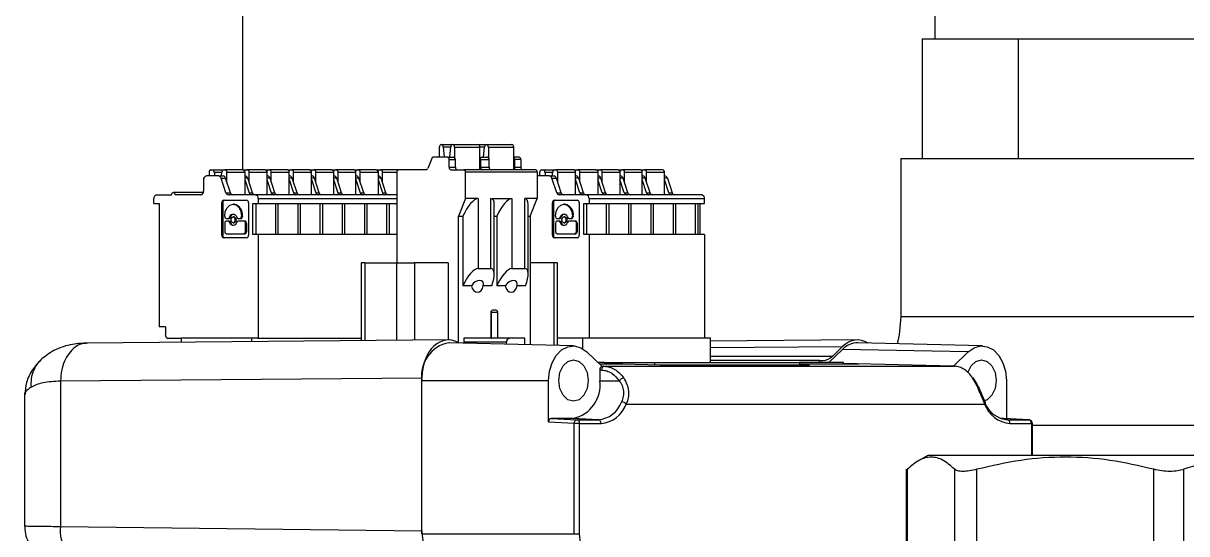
# Model space of a CAD drawing. Header units: millimetres. Extents: x 15 to 1184, y 5 to 836.
# Drawn here: x 201.58 to 220.09, y 719.74 to 727.85 of the extents above; entities that cross this region are included whole.
import ezdxf

# ---------------------------------------------------------------- set-up
doc = ezdxf.new("R2010")
doc.units = ezdxf.units.MM

msp = doc.modelspace()

# ---------------------------------------------------------------- linework, layer by layer
at = {"color": 7, "linetype": 'Continuous', "lineweight": 25}
for p, q in [((205.073, 725.525), (205.073, 774.565)), ((216.079, 728.102), (216.079, 727.602)), ((215.877, 727.602), (215.877, 725.702)), ((215.877, 727.602), (216.107, 727.602)), ((216.107, 727.602), (217.177, 727.602)), ((217.177, 727.602), (217.407, 727.602)), ((217.407, 727.602), (217.407, 725.702)), ((217.407, 727.602), (217.866, 727.602)), ((217.866, 727.602), (220.007, 727.602)), ((220.007, 727.602), (220.467, 727.602)), ((208.198, 725.725), (208.198, 725.885)), ((208.226, 725.925), (208.23, 725.925)), ((208.23, 725.925), (208.407, 725.925)), ((208.258, 725.89), (208.273, 725.725)), ((208.363, 725.725), (208.379, 725.89)), ((208.407, 725.925), (208.41, 725.925)), ((208.41, 725.925), (208.813, 725.925)), ((208.439, 725.885), (208.439, 725.719)), ((208.439, 725.885), (208.842, 725.885)), ((208.813, 725.925), (208.946, 725.925)), ((208.842, 725.719), (208.842, 725.885)), ((208.902, 725.725), (208.918, 725.89)), ((208.946, 725.925), (208.949, 725.925)), ((208.949, 725.925), (209.352, 725.925)), ((208.977, 725.885), (209.38, 725.885)), ((208.977, 725.885), (208.977, 725.719)), ((209.38, 725.719), (209.38, 725.885)), ((208.077, 725.705), (208.012, 725.545)), ((208.325, 725.725), (208.101, 725.725)), ((208.325, 725.725), (208.424, 725.725)), ((208.354, 725.565), (208.354, 725.685)), ((208.354, 725.685), (208.453, 725.685)), ((208.453, 725.565), (208.453, 725.685)), ((208.842, 725.725), (208.963, 725.725)), ((208.842, 725.525), (208.842, 725.719)), ((208.856, 725.565), (208.856, 725.685)), ((208.856, 725.685), (208.992, 725.685)), ((208.992, 725.565), (208.992, 725.685)), ((209.465, 725.725), (209.38, 725.725)), ((209.38, 725.525), (209.38, 725.719)), ((209.395, 725.685), (209.395, 725.565)), ((209.494, 725.685), (209.395, 725.685)), ((209.494, 725.685), (209.494, 725.565)), ((215.537, 725.702), (215.537, 723.194)), ((215.537, 725.702), (218.937, 725.702)), ((218.937, 725.702), (222.337, 725.702)), ((204.564, 725.525), (204.58, 725.525)), ((204.58, 725.525), (204.774, 725.525)), ((204.774, 725.525), (204.79, 725.525)), ((205.073, 725.525), (204.79, 725.525)), ((205.073, 725.525), (205.127, 725.525)), ((205.127, 725.525), (205.143, 725.525)), ((205.426, 725.525), (205.143, 725.525)), ((205.426, 725.525), (205.481, 725.525)), ((205.481, 725.525), (205.497, 725.525)), ((205.78, 725.525), (205.497, 725.525)), ((205.78, 725.525), (205.834, 725.525)), ((205.834, 725.525), (205.851, 725.525)), ((206.133, 725.525), (205.851, 725.525)), ((206.133, 725.525), (206.188, 725.525)), ((206.188, 725.525), (206.204, 725.525)), ((206.487, 725.525), (206.204, 725.525)), ((206.487, 725.525), (206.541, 725.525)), ((206.541, 725.525), (206.558, 725.525)), ((206.841, 725.525), (206.558, 725.525)), ((206.841, 725.525), (206.895, 725.525)), ((206.895, 725.525), (206.911, 725.525)), ((207.194, 725.525), (206.911, 725.525)), ((207.194, 725.525), (207.249, 725.525)), ((207.249, 725.525), (207.265, 725.525)), ((207.548, 725.525), (207.265, 725.525)), ((207.987, 725.525), (207.548, 725.525)), ((208.354, 725.565), (208.453, 725.565)), ((208.382, 725.525), (208.587, 725.525)), ((209.727, 725.525), (208.587, 725.525)), ((208.856, 725.565), (208.992, 725.565)), ((209.395, 725.565), (209.494, 725.565)), ((209.826, 725.525), (209.842, 725.525)), ((209.842, 725.525), (210.036, 725.525)), ((210.036, 725.525), (210.052, 725.525)), ((210.335, 725.525), (210.052, 725.525)), ((210.335, 725.525), (210.39, 725.525)), ((210.39, 725.525), (210.406, 725.525)), ((210.689, 725.525), (210.406, 725.525)), ((210.689, 725.525), (210.743, 725.525)), ((210.743, 725.525), (210.759, 725.525)), ((211.042, 725.525), (210.759, 725.525)), ((211.042, 725.525), (211.097, 725.525)), ((211.097, 725.525), (211.113, 725.525)), ((211.396, 725.525), (211.113, 725.525)), ((211.396, 725.525), (211.45, 725.525)), ((211.45, 725.525), (211.466, 725.525)), ((211.749, 725.525), (211.466, 725.525)), ((204.447, 725.365), (204.447, 725.185)), ((204.689, 725.425), (204.489, 725.425)), ((204.535, 725.485), (204.535, 725.425)), ((204.614, 725.485), (204.624, 725.425)), ((204.689, 725.425), (204.759, 725.425)), ((204.803, 725.159), (204.727, 725.39)), ((204.727, 725.39), (204.798, 725.39)), ((204.73, 725.425), (204.739, 725.485)), ((204.874, 725.159), (204.798, 725.39)), ((204.818, 725.328), (204.818, 725.485)), ((204.818, 725.485), (205.101, 725.485)), ((205.101, 725.485), (205.101, 725.125)), ((205.113, 725.425), (205.101, 725.425)), ((205.101, 725.371), (205.171, 725.159)), ((205.228, 725.159), (205.151, 725.39)), ((205.172, 725.328), (205.172, 725.485)), ((205.172, 725.485), (205.455, 725.485)), ((205.455, 725.485), (205.455, 725.125)), ((205.467, 725.425), (205.455, 725.425)), ((205.455, 725.371), (205.525, 725.159)), ((205.581, 725.159), (205.505, 725.39)), ((205.525, 725.328), (205.525, 725.485)), ((205.525, 725.485), (205.808, 725.485)), ((205.808, 725.125), (205.808, 725.485)), ((205.82, 725.425), (205.808, 725.425)), ((205.808, 725.371), (205.878, 725.159)), ((205.935, 725.159), (205.859, 725.39)), ((205.879, 725.485), (206.162, 725.485)), ((205.879, 725.328), (205.879, 725.485)), ((206.162, 725.125), (206.162, 725.485)), ((206.174, 725.425), (206.162, 725.425)), ((206.162, 725.371), (206.232, 725.159)), ((206.288, 725.159), (206.212, 725.39)), ((206.232, 725.328), (206.232, 725.485)), ((206.232, 725.485), (206.515, 725.485)), ((206.515, 725.485), (206.515, 725.125)), ((206.527, 725.425), (206.515, 725.425)), ((206.515, 725.371), (206.585, 725.159)), ((206.642, 725.159), (206.566, 725.39)), ((206.586, 725.328), (206.586, 725.485)), ((206.586, 725.485), (206.869, 725.485)), ((206.869, 725.125), (206.869, 725.485)), ((206.881, 725.425), (206.869, 725.425)), ((206.869, 725.371), (206.939, 725.159)), ((206.995, 725.159), (206.919, 725.39)), ((206.94, 725.328), (206.94, 725.485)), ((206.94, 725.485), (207.222, 725.485)), ((207.222, 725.485), (207.222, 725.125)), ((207.234, 725.425), (207.222, 725.425)), ((207.222, 725.371), (207.292, 725.159)), ((207.349, 725.159), (207.273, 725.39)), ((207.293, 725.328), (207.293, 725.485)), ((207.519, 725.485), (207.519, 724.045)), ((208.615, 725.065), (208.615, 725.485)), ((209.755, 725.485), (208.615, 725.485)), ((209.755, 725.485), (209.755, 725.065)), ((209.951, 725.425), (209.755, 725.425)), ((209.798, 725.425), (209.798, 725.485)), ((209.877, 725.485), (209.886, 725.425)), ((209.951, 725.425), (210.022, 725.425)), ((210.066, 725.159), (209.989, 725.39)), ((209.989, 725.39), (210.06, 725.39)), ((209.992, 725.425), (210.001, 725.485)), ((210.136, 725.159), (210.06, 725.39)), ((210.081, 725.485), (210.363, 725.485)), ((210.081, 725.328), (210.081, 725.485)), ((210.363, 725.125), (210.363, 725.485)), ((210.363, 725.425), (210.375, 725.425)), ((210.433, 725.159), (210.363, 725.371)), ((210.49, 725.159), (210.414, 725.39)), ((210.434, 725.328), (210.434, 725.485)), ((210.434, 725.485), (210.717, 725.485)), ((210.717, 725.485), (210.717, 725.125)), ((210.717, 725.425), (210.729, 725.425)), ((210.787, 725.159), (210.717, 725.371)), ((210.843, 725.159), (210.767, 725.39)), ((210.788, 725.485), (211.07, 725.485)), ((210.788, 725.328), (210.788, 725.485)), ((211.07, 725.485), (211.07, 725.125)), ((211.07, 725.425), (211.082, 725.425)), ((211.14, 725.159), (211.07, 725.371)), ((211.197, 725.159), (211.121, 725.39)), ((211.141, 725.485), (211.424, 725.485)), ((211.141, 725.328), (211.141, 725.485)), ((211.424, 725.125), (211.424, 725.485)), ((211.424, 725.425), (211.436, 725.425)), ((211.494, 725.159), (211.424, 725.371)), ((211.55, 725.159), (211.474, 725.39)), ((211.495, 725.328), (211.495, 725.485)), ((211.495, 725.485), (211.778, 725.485)), ((211.778, 725.125), (211.778, 725.485)), ((211.787, 725.425), (211.778, 725.425)), ((211.847, 725.159), (211.778, 725.371)), ((211.825, 725.39), (211.902, 725.159)), ((203.697, 725.125), (203.938, 725.125)), ((204.445, 725.165), (203.966, 725.165)), ((204.405, 725.125), (203.994, 725.125)), ((204.803, 725.159), (204.874, 725.159)), ((205.274, 725.125), (204.842, 725.125)), ((205.171, 725.159), (205.228, 725.159)), ((207.519, 725.125), (205.274, 725.125)), ((205.525, 725.159), (205.581, 725.159)), ((205.878, 725.159), (205.935, 725.159)), ((206.232, 725.159), (206.288, 725.159)), ((206.585, 725.159), (206.642, 725.159)), ((206.939, 725.159), (206.995, 725.159)), ((207.292, 725.159), (207.349, 725.159)), ((210.066, 725.159), (210.136, 725.159)), ((210.537, 725.125), (210.104, 725.125)), ((210.433, 725.159), (210.49, 725.159)), ((212.373, 725.125), (210.537, 725.125)), ((210.787, 725.159), (210.843, 725.159)), ((211.14, 725.159), (211.197, 725.159)), ((211.494, 725.159), (211.55, 725.159)), ((211.847, 725.159), (211.902, 725.159)), ((203.655, 724.985), (203.655, 725.065)), ((203.655, 724.985), (203.74, 724.985)), ((203.74, 724.985), (203.74, 723.025)), ((204.737, 724.482), (204.737, 724.998)), ((204.751, 724.998), (204.737, 724.998)), ((204.751, 724.998), (204.751, 724.482)), ((204.767, 725.04), (205.131, 725.04)), ((204.932, 724.975), (204.917, 724.975)), ((205.161, 724.998), (205.161, 724.482)), ((205.232, 724.985), (205.317, 724.985)), ((205.232, 724.495), (205.232, 724.985)), ((205.277, 724.985), (205.277, 724.495)), ((205.317, 725.065), (205.317, 724.985)), ((205.317, 724.985), (207.519, 724.985)), ((205.597, 724.495), (205.597, 724.985)), ((205.631, 724.985), (205.631, 724.495)), ((205.95, 724.495), (205.95, 724.985)), ((205.984, 724.985), (205.984, 724.495)), ((206.304, 724.495), (206.304, 724.985)), ((206.338, 724.985), (206.338, 724.495)), ((206.657, 724.495), (206.657, 724.985)), ((206.691, 724.985), (206.691, 724.495)), ((207.011, 724.495), (207.011, 724.985)), ((207.045, 724.985), (207.045, 724.495)), ((207.365, 724.495), (207.365, 724.985)), ((207.398, 724.985), (207.398, 724.495)), ((208.615, 725.065), (208.502, 724.788)), ((208.813, 725.065), (208.615, 725.065)), ((208.813, 725.065), (208.813, 723.956)), ((209.018, 725.065), (209.352, 725.065)), ((209.018, 723.956), (209.018, 725.065)), ((209.071, 723.865), (209.071, 724.973)), ((209.352, 725.065), (209.352, 723.956)), ((209.755, 725.065), (209.557, 725.065)), ((209.557, 723.956), (209.557, 725.065)), ((209.61, 723.865), (209.61, 724.973)), ((209.642, 724.788), (209.755, 725.065)), ((209.999, 724.482), (209.999, 724.998)), ((210.013, 724.998), (209.999, 724.998)), ((210.013, 724.998), (210.013, 724.482)), ((210.029, 725.04), (210.394, 725.04)), ((210.194, 724.975), (210.18, 724.975)), ((210.423, 724.998), (210.423, 724.482)), ((210.494, 724.985), (210.579, 724.985)), ((210.494, 724.495), (210.494, 724.985)), ((210.539, 724.985), (210.539, 724.495)), ((210.579, 725.065), (210.579, 724.985)), ((210.579, 725.065), (212.415, 725.065)), ((210.579, 724.985), (212.415, 724.985)), ((210.859, 724.495), (210.859, 724.985)), ((210.893, 724.985), (210.893, 724.495)), ((211.213, 724.495), (211.213, 724.985)), ((211.246, 724.985), (211.246, 724.495)), ((211.566, 724.495), (211.566, 724.985)), ((211.6, 724.985), (211.6, 724.495)), ((211.92, 724.495), (211.92, 724.985)), ((211.954, 724.985), (211.954, 724.495)), ((212.273, 724.495), (212.273, 724.985)), ((212.307, 724.985), (212.307, 724.495)), ((212.344, 724.985), (212.344, 724.495)), ((212.415, 724.985), (212.415, 725.065)), ((204.783, 724.785), (204.783, 724.782)), ((204.805, 724.751), (204.839, 724.751)), ((204.839, 724.751), (204.853, 724.751)), ((204.873, 724.769), (204.859, 724.769)), ((204.932, 724.774), (204.917, 724.774)), ((204.996, 724.751), (205.03, 724.751)), ((205.03, 724.751), (205.044, 724.751)), ((205.052, 724.782), (205.052, 724.785)), ((205.052, 724.785), (205.066, 724.785)), ((205.066, 724.782), (205.052, 724.782)), ((205.066, 724.785), (205.066, 724.782)), ((208.502, 722.776), (208.502, 724.788)), ((208.502, 724.788), (208.574, 724.788)), ((208.574, 724.788), (208.574, 723.679)), ((209.071, 724.788), (209.113, 724.788)), ((209.113, 724.788), (209.113, 723.679)), ((209.61, 724.788), (209.642, 724.788)), ((209.642, 724.788), (209.642, 722.741)), ((210.045, 724.785), (210.045, 724.782)), ((210.068, 724.751), (210.101, 724.751)), ((210.101, 724.751), (210.116, 724.751)), ((210.136, 724.769), (210.122, 724.769)), ((210.194, 724.774), (210.18, 724.774)), ((210.258, 724.751), (210.292, 724.751)), ((210.292, 724.751), (210.306, 724.751)), ((210.314, 724.782), (210.314, 724.785)), ((210.314, 724.785), (210.328, 724.785)), ((210.328, 724.782), (210.314, 724.782)), ((210.328, 724.785), (210.328, 724.782)), ((204.783, 724.675), (204.783, 724.54)), ((204.839, 724.707), (204.805, 724.707)), ((204.853, 724.707), (204.839, 724.707)), ((204.859, 724.689), (204.873, 724.689)), ((204.917, 724.683), (204.932, 724.683)), ((205.093, 724.707), (204.996, 724.707)), ((205.107, 724.707), (205.093, 724.707)), ((205.115, 724.54), (205.115, 724.675)), ((205.115, 724.675), (205.129, 724.675)), ((205.129, 724.675), (205.129, 724.54)), ((210.045, 724.675), (210.045, 724.54)), ((210.101, 724.707), (210.068, 724.707)), ((210.116, 724.707), (210.101, 724.707)), ((210.122, 724.689), (210.136, 724.689)), ((210.18, 724.683), (210.194, 724.683)), ((210.355, 724.707), (210.258, 724.707)), ((210.369, 724.707), (210.355, 724.707)), ((210.377, 724.675), (210.392, 724.675)), ((210.377, 724.54), (210.377, 724.675)), ((210.392, 724.675), (210.392, 724.54)), ((204.751, 724.482), (204.737, 724.482)), ((205.131, 724.44), (204.767, 724.44)), ((204.805, 724.508), (205.093, 724.508)), ((205.093, 724.508), (205.107, 724.508)), ((205.129, 724.54), (205.115, 724.54)), ((205.317, 724.495), (205.232, 724.495)), ((205.317, 724.495), (205.317, 722.845)), ((207.519, 724.495), (205.317, 724.495)), ((210.013, 724.482), (209.999, 724.482)), ((210.394, 724.44), (210.029, 724.44)), ((210.068, 724.508), (210.355, 724.508)), ((210.355, 724.508), (210.369, 724.508)), ((210.392, 724.54), (210.377, 724.54)), ((210.579, 724.495), (210.494, 724.495)), ((210.579, 724.495), (210.579, 722.845)), ((212.415, 724.495), (210.579, 724.495)), ((212.415, 724.495), (212.415, 722.845)), ((206.952, 724.045), (206.952, 722.807)), ((207.01, 724.045), (206.952, 724.045)), ((207.01, 724.045), (207.519, 724.045)), ((207.519, 724.045), (207.802, 724.045)), ((208.34, 724.045), (207.802, 724.045)), ((208.34, 724.045), (208.34, 722.819)), ((210.017, 724.045), (209.642, 724.045)), ((210.075, 724.045), (210.017, 724.045)), ((210.075, 722.731), (210.075, 724.045)), ((208.813, 723.956), (209.018, 723.956)), ((209.352, 723.956), (209.557, 723.956)), ((208.709, 723.679), (208.574, 723.679)), ((209.032, 723.679), (208.897, 723.679)), ((209.247, 723.679), (209.113, 723.679)), ((209.571, 723.679), (209.436, 723.679)), ((209.098, 723.295), (209.047, 723.295)), ((209.018, 723.255), (209.018, 722.845)), ((209.126, 723.255), (209.027, 723.255)), ((209.027, 722.845), (209.027, 723.255)), ((209.126, 722.845), (209.126, 723.255)), ((203.839, 723.025), (203.74, 723.025)), ((203.839, 723.025), (203.839, 722.905)), ((208.342, 722.819), (202.597, 722.77)), ((203.881, 722.845), (204.093, 722.845)), ((204.093, 722.845), (204.093, 722.783)), ((205.211, 722.845), (204.093, 722.845)), ((205.211, 722.845), (205.211, 722.792)), ((205.303, 722.845), (205.211, 722.845)), ((205.303, 722.845), (205.317, 722.845)), ((205.317, 722.845), (206.952, 722.845)), ((210.331, 722.724), (208.352, 722.773)), ((209.018, 722.845), (208.587, 722.845)), ((208.587, 722.845), (208.587, 722.767)), ((209.018, 722.845), (209.027, 722.845)), ((209.126, 722.845), (209.027, 722.845)), ((209.557, 722.845), (209.126, 722.845)), ((209.267, 722.751), (209.267, 722.785)), ((209.557, 722.744), (209.557, 722.845)), ((210.473, 722.845), (210.075, 722.845)), ((210.473, 722.845), (210.473, 722.683)), ((210.565, 722.845), (210.473, 722.845)), ((210.579, 722.845), (210.565, 722.845)), ((212.415, 722.845), (210.579, 722.845)), ((212.509, 722.845), (212.415, 722.845)), ((212.509, 722.463), (212.509, 722.845)), ((214.847, 722.819), (212.509, 722.799)), ((214.611, 722.714), (214.455, 722.564)), ((216.836, 722.724), (214.857, 722.773)), ((210.544, 722.629), (210.78, 722.401)), ((214.396, 722.463), (214.611, 722.67)), ((216.61, 722.629), (214.611, 722.67)), ((216.374, 722.401), (216.61, 722.629)), ((210.825, 722.463), (210.717, 722.463)), ((211.116, 722.433), (210.748, 722.433)), ((210.78, 722.401), (210.791, 722.401)), ((210.791, 722.401), (210.806, 722.401)), ((210.82, 722.4), (216.391, 722.4)), ((210.825, 722.463), (211.628, 722.463)), ((210.825, 722.433), (210.825, 722.463)), ((211.71, 722.418), (211.116, 722.433)), ((211.628, 722.42), (211.628, 722.463)), ((211.628, 722.463), (213.925, 722.463)), ((214.086, 722.418), (211.71, 722.418)), ((214.245, 722.495), (212.509, 722.495)), ((213.925, 722.463), (213.925, 722.418)), ((214.629, 722.463), (213.925, 722.463)), ((214.868, 722.433), (213.925, 722.433)), ((213.925, 722.422), (214.086, 722.418)), ((214.245, 722.463), (214.245, 722.495)), ((214.245, 722.495), (214.296, 722.495)), ((214.629, 722.433), (214.629, 722.463)), ((216.374, 722.401), (214.629, 722.444)), ((214.629, 722.438), (214.868, 722.433)), ((216.363, 722.401), (216.374, 722.401)), ((216.386, 722.401), (216.364, 722.401)), ((216.391, 722.4), (216.385, 722.401)), ((202.174, 722.17), (207.92, 722.219)), ((202.174, 722.17), (202.174, 719.856)), ((207.92, 719.785), (207.92, 722.219)), ((207.92, 719.74), (207.92, 722.174)), ((207.921, 722.174), (209.935, 722.174)), ((209.935, 721.512), (209.935, 722.174)), ((210.748, 722.341), (210.748, 722.172)), ((210.779, 722.34), (210.748, 722.341)), ((210.748, 722.172), (211.059, 722.172)), ((217.219, 722.174), (217.219, 721.57)), ((201.601, 721.946), (201.601, 719.856)), ((201.602, 721.952), (201.61, 721.946)), ((211.172, 721.8), (216.873, 721.8)), ((210.345, 721.492), (209.935, 721.512)), ((209.977, 721.572), (210.389, 721.552)), ((210.324, 721.572), (209.977, 721.572)), ((210.729, 721.552), (210.324, 721.572)), ((210.345, 719.74), (210.345, 721.492)), ((210.429, 721.492), (210.345, 721.492)), ((210.389, 721.552), (210.729, 721.552)), ((210.429, 719.74), (210.429, 721.492)), ((210.429, 721.492), (210.77, 721.492)), ((217.177, 721.572), (217.124, 721.572)), ((217.574, 721.552), (217.177, 721.572)), ((217.576, 721.552), (217.178, 721.572)), ((217.234, 721.552), (217.574, 721.552)), ((217.275, 721.492), (217.615, 721.492)), ((217.574, 721.552), (217.576, 721.552)), ((217.633, 720.985), (217.633, 721.492)), ((215.967, 720.985), (215.809, 720.893)), ((221.037, 720.985), (215.967, 720.985)), ((215.626, 720.765), (215.626, 716.328)), ((215.643, 720.764), (215.626, 720.739)), ((216.396, 716.967), (216.396, 720.764)), ((216.75, 716.967), (216.75, 720.764)), ((219.561, 715.512), (219.561, 720.764)), ((220.043, 714.82), (220.043, 720.764)), ((202.174, 719.856), (207.92, 719.785)), ((207.92, 719.74), (210.345, 719.74))]:
    msp.add_line(p, q, dxfattribs=at)
at = {"color": 8, "linetype": 'Continuous', "lineweight": 25}
for p, q in [((208.258, 725.89), (208.379, 725.89)), ((208.841, 725.89), (208.918, 725.89)), ((204.614, 725.485), (204.739, 725.485)), ((205.151, 725.39), (205.101, 725.39)), ((205.505, 725.39), (205.455, 725.39)), ((205.859, 725.39), (205.808, 725.39)), ((206.212, 725.39), (206.162, 725.39)), ((206.566, 725.39), (206.515, 725.39)), ((206.919, 725.39), (206.869, 725.39)), ((207.273, 725.39), (207.222, 725.39)), ((207.293, 725.485), (207.519, 725.485)), ((209.877, 725.485), (210.001, 725.485)), ((210.414, 725.39), (210.363, 725.39)), ((210.767, 725.39), (210.717, 725.39)), ((211.121, 725.39), (211.07, 725.39)), ((211.474, 725.39), (211.424, 725.39)), ((211.825, 725.39), (211.778, 725.39)), ((205.317, 725.065), (207.519, 725.065)), ((207.01, 724.045), (207.01, 722.807)), ((207.519, 722.812), (207.519, 724.045)), ((207.802, 724.045), (207.802, 722.814)), ((210.017, 724.045), (210.017, 722.732)), ((215.537, 723.194), (222.337, 723.194)), ((209.267, 722.785), (208.587, 722.785)), ((212.509, 722.697), (214.611, 722.714)), ((212.509, 722.564), (214.455, 722.564)), ((210.791, 722.401), (210.791, 722.401)), ((210.806, 722.401), (210.82, 722.4)), ((216.385, 722.401), (216.363, 722.401)), ((217.204, 721.554), (217.234, 721.552)), ((217.615, 721.492), (217.615, 720.985)), ((217.633, 721.492), (217.615, 721.492)), ((223.656, 721.46), (217.633, 721.46)), ((215.643, 716.345), (215.643, 720.764))]:
    msp.add_line(p, q, dxfattribs=at)
at = {"color": 7, "linetype": 'Continuous', "lineweight": 25, "flags": 128}
for points in [[(203.938, 725.125), (203.94, 725.14), (203.946, 725.153), (203.955, 725.162), (203.966, 725.165), (203.977, 725.162), (203.986, 725.153), (203.992, 725.14), (203.994, 725.125)], [(204.783, 724.785), (204.793, 724.858), (204.822, 724.919), (204.866, 724.961), (204.917, 724.975), (204.969, 724.961), (205.013, 724.919), (205.042, 724.858), (205.052, 724.785)], [(210.045, 724.785), (210.055, 724.858), (210.085, 724.919), (210.128, 724.961), (210.18, 724.975), (210.231, 724.961), (210.275, 724.919), (210.304, 724.858), (210.314, 724.785)], [(204.859, 724.769), (204.869, 724.79), (204.883, 724.806), (204.9, 724.816), (204.917, 724.82), (204.935, 724.816), (204.952, 724.806), (204.965, 724.79), (204.975, 724.769)], [(204.917, 724.683), (204.905, 724.686), (204.895, 724.696), (204.888, 724.711), (204.885, 724.729), (204.888, 724.746), (204.895, 724.761), (204.905, 724.771), (204.917, 724.774), (204.93, 724.771), (204.94, 724.761), (204.947, 724.746), (204.95, 724.729), (204.947, 724.711), (204.94, 724.696), (204.93, 724.686), (204.917, 724.683)], [(204.932, 724.774), (204.944, 724.771), (204.954, 724.761), (204.961, 724.746), (204.964, 724.729), (204.961, 724.711), (204.954, 724.696), (204.944, 724.686), (204.932, 724.683)], [(210.122, 724.769), (210.132, 724.79), (210.145, 724.806), (210.162, 724.816), (210.18, 724.82), (210.198, 724.816), (210.214, 724.806), (210.228, 724.79), (210.238, 724.769)], [(210.18, 724.683), (210.167, 724.686), (210.157, 724.696), (210.15, 724.711), (210.147, 724.729), (210.15, 724.746), (210.157, 724.761), (210.167, 724.771), (210.18, 724.774), (210.192, 724.771), (210.203, 724.761), (210.21, 724.746), (210.212, 724.729), (210.21, 724.711), (210.203, 724.696), (210.192, 724.686), (210.18, 724.683)], [(210.194, 724.774), (210.206, 724.771), (210.217, 724.761), (210.224, 724.746), (210.226, 724.729), (210.224, 724.711), (210.217, 724.696), (210.206, 724.686), (210.194, 724.683)], [(204.975, 724.689), (204.965, 724.668), (204.952, 724.651), (204.935, 724.641), (204.917, 724.637), (204.9, 724.641), (204.883, 724.651), (204.869, 724.668), (204.859, 724.689)], [(210.238, 724.689), (210.228, 724.668), (210.214, 724.651), (210.198, 724.641), (210.18, 724.637), (210.162, 724.641), (210.145, 724.651), (210.132, 724.668), (210.122, 724.689)], [(208.897, 723.679), (208.898, 723.714), (208.887, 723.742), (208.867, 723.76), (208.838, 723.766), (208.805, 723.76), (208.769, 723.742), (208.736, 723.714), (208.709, 723.679)], [(208.709, 723.679), (208.722, 723.639), (208.744, 723.607), (208.772, 723.586), (208.803, 723.579), (208.834, 723.586), (208.862, 723.607), (208.883, 723.639), (208.897, 723.679)], [(209.436, 723.679), (209.436, 723.714), (209.426, 723.742), (209.405, 723.76), (209.377, 723.766), (209.343, 723.76), (209.308, 723.742), (209.275, 723.714), (209.247, 723.679)], [(209.247, 723.679), (209.261, 723.639), (209.283, 723.607), (209.311, 723.586), (209.342, 723.579), (209.373, 723.586), (209.4, 723.607), (209.422, 723.639), (209.436, 723.679)], [(215.537, 723.194), (215.513, 722.903), (215.483, 722.758)], [(209.935, 722.174), (209.949, 722.322), (209.991, 722.458), (210.057, 722.574), (210.142, 722.661), (210.241, 722.712), (210.346, 722.724), (210.45, 722.695), (210.544, 722.629)], [(216.61, 722.629), (216.704, 722.695), (216.808, 722.724), (216.913, 722.712), (217.011, 722.661), (217.097, 722.574), (217.163, 722.458), (217.205, 722.322), (217.219, 722.174)], [(210.331, 721.844), (210.242, 721.869), (210.166, 721.941), (210.116, 722.048), (210.098, 722.174), (210.116, 722.3), (210.166, 722.407), (210.242, 722.479), (210.331, 722.504), (210.421, 722.479), (210.496, 722.407), (210.547, 722.3), (210.565, 722.174), (210.547, 722.048), (210.496, 721.941), (210.421, 721.869), (210.331, 721.844)], [(216.607, 722.301), (216.658, 722.407), (216.733, 722.479), (216.823, 722.504), (216.912, 722.479), (216.988, 722.407), (217.038, 722.3), (217.056, 722.174), (217.038, 722.048), (216.988, 721.941), (216.912, 721.869), (216.872, 721.852)]]:
    msp.add_lwpolyline(points, dxfattribs=at)
at = {"color": 8, "linetype": 'Continuous', "lineweight": 25, "flags": 128}
msp.add_lwpolyline([(216.873, 721.8), (216.879, 721.807), (216.883, 721.813), (216.885, 721.818), (216.885, 721.823), (216.885, 721.825)], dxfattribs=at)
at = {"color": 7, "linetype": 'Continuous', "lineweight": 25}
for centre, radius, start, end in [((208.234, 725.89), 0.0357, 101.4218, 188.0495), ((208.224, 725.891), 0.0339, 357.6832, 80.0753), ((208.413, 725.891), 0.0339, 99.9247, 182.3168), ((208.403, 725.89), 0.0357, 351.9505, 78.5782), ((208.806, 725.89), 0.0357, 351.9505, 78.5782), ((208.952, 725.891), 0.0339, 99.9247, 182.3168), ((208.942, 725.89), 0.0357, 351.9505, 78.5782), ((209.345, 725.89), 0.0357, 351.9505, 78.5782), ((208.104, 725.696), 0.0284, 95.3927, 163.0703), ((208.318, 725.69), 0.0357, 351.9505, 78.5782), ((208.424, 725.702), 0.0224, 49.4764, 89.0165), ((208.408, 725.687), 0.0449, 357.5923, 46.8231), ((208.811, 725.687), 0.0449, 357.5923, 46.8231), ((208.963, 725.702), 0.0224, 49.4764, 89.0165), ((208.947, 725.687), 0.0449, 357.5923, 46.8231), ((209.35, 725.687), 0.0449, 357.5923, 46.8231), ((209.458, 725.69), 0.0357, 351.9505, 78.5782), ((204.571, 725.49), 0.0357, 101.4218, 188.0495), ((204.574, 725.484), 0.0409, 1.6674, 81.0951), ((204.78, 725.484), 0.0409, 98.9049, 178.3326), ((204.783, 725.49), 0.0357, 351.9505, 78.5782), ((205.066, 725.49), 0.0357, 351.9505, 78.5782), ((205.13, 725.49), 0.0347, 95.0036, 159.5592), ((205.136, 725.49), 0.0357, 351.9505, 78.5782), ((205.419, 725.49), 0.0357, 351.9505, 78.5782), ((205.484, 725.49), 0.0347, 95.0036, 159.5592), ((205.49, 725.49), 0.0357, 351.9505, 78.5782), ((205.773, 725.49), 0.0357, 351.9505, 78.5782), ((205.837, 725.49), 0.0346, 94.9335, 158.7593), ((205.844, 725.49), 0.0357, 351.9505, 78.5782), ((206.126, 725.49), 0.0357, 351.9505, 78.5782), ((206.191, 725.49), 0.0347, 95.0036, 159.5592), ((206.197, 725.49), 0.0357, 351.9505, 78.5782), ((206.48, 725.49), 0.0357, 351.9505, 78.5782), ((206.545, 725.49), 0.0347, 95.0036, 159.5592), ((206.551, 725.49), 0.0357, 351.9505, 78.5782), ((206.833, 725.49), 0.0357, 351.9505, 78.5782), ((206.898, 725.49), 0.0347, 95.0036, 159.5592), ((206.904, 725.49), 0.0357, 351.9505, 78.5782), ((207.187, 725.49), 0.0357, 351.9505, 78.5782), ((207.252, 725.49), 0.0347, 95.0036, 159.5592), ((207.258, 725.49), 0.0357, 351.9505, 78.5782), ((207.555, 725.49), 0.0357, 101.4218, 188.0495), ((207.984, 725.553), 0.0284, 275.3927, 343.0703), ((208.389, 725.56), 0.0357, 171.9505, 258.5782), ((208.488, 725.56), 0.0357, 171.9505, 258.5782), ((208.58, 725.49), 0.0357, 351.9505, 78.5782), ((208.891, 725.56), 0.0357, 171.9505, 258.5782), ((209.027, 725.56), 0.0357, 171.9505, 258.5782), ((209.43, 725.56), 0.0357, 171.9505, 258.5782), ((209.529, 725.56), 0.0357, 171.9505, 258.5782), ((209.72, 725.49), 0.0357, 351.9505, 78.5782), ((209.833, 725.49), 0.0357, 101.4218, 188.0495), ((209.836, 725.484), 0.0409, 1.6674, 81.0951), ((210.042, 725.484), 0.0409, 98.9049, 178.3326), ((210.045, 725.49), 0.0357, 351.9505, 78.5782), ((210.328, 725.49), 0.0357, 351.9505, 78.5782), ((210.393, 725.49), 0.0347, 95.0036, 159.5592), ((210.399, 725.49), 0.0357, 351.9505, 78.5782), ((210.682, 725.49), 0.0357, 351.9505, 78.5782), ((210.746, 725.49), 0.0347, 95.0036, 159.5592), ((210.752, 725.49), 0.0357, 351.9505, 78.5782), ((211.035, 725.49), 0.0357, 351.9505, 78.5782), ((211.1, 725.49), 0.0347, 95.0036, 159.5592), ((211.106, 725.49), 0.0357, 351.9505, 78.5782), ((211.389, 725.49), 0.0357, 351.9505, 78.5782), ((211.453, 725.49), 0.0347, 95.0036, 159.5592), ((211.459, 725.49), 0.0357, 351.9505, 78.5782), ((211.742, 725.49), 0.0357, 351.9505, 78.5782), ((204.5, 725.372), 0.0536, 101.4218, 188.0495), ((204.684, 725.381), 0.0444, 12.3327, 83.6325), ((204.755, 725.381), 0.0444, 12.3327, 83.6325), ((205.108, 725.381), 0.0444, 12.3327, 83.6325), ((205.462, 725.381), 0.0444, 12.3327, 83.6325), ((205.815, 725.381), 0.0444, 12.3327, 83.6325), ((206.169, 725.381), 0.0444, 12.3327, 83.6325), ((206.522, 725.381), 0.0444, 12.3327, 83.6325), ((206.876, 725.381), 0.0444, 12.3327, 83.6325), ((207.229, 725.381), 0.0444, 12.3327, 83.6325), ((209.946, 725.381), 0.0444, 12.3327, 83.6325), ((210.017, 725.381), 0.0444, 12.3327, 83.6325), ((210.37, 725.381), 0.0444, 12.3327, 83.6325), ((210.724, 725.381), 0.0444, 12.3327, 83.6325), ((211.077, 725.381), 0.0444, 12.3327, 83.6325), ((211.431, 725.381), 0.0444, 12.3327, 83.6325), ((211.782, 725.381), 0.0444, 12.3327, 83.6325), ((203.708, 725.072), 0.0536, 101.4218, 188.0495), ((204.394, 725.177), 0.0536, 281.4218, 8.0495), ((204.847, 725.169), 0.0444, 192.3327, 263.6325), ((204.917, 725.169), 0.0444, 192.3327, 263.6325), ((205.214, 725.169), 0.0444, 192.3327, 263.6325), ((205.271, 725.169), 0.0444, 192.3327, 263.6325), ((205.264, 725.072), 0.0536, 351.9505, 78.5782), ((205.568, 725.169), 0.0444, 192.3327, 263.6325), ((205.624, 725.169), 0.0444, 192.3327, 263.6325), ((205.921, 725.169), 0.0444, 192.3327, 263.6325), ((205.978, 725.169), 0.0444, 192.3327, 263.6325), ((206.275, 725.169), 0.0444, 192.3327, 263.6325), ((206.332, 725.169), 0.0444, 192.3327, 263.6325), ((206.629, 725.169), 0.0444, 192.3327, 263.6325), ((206.685, 725.169), 0.0444, 192.3327, 263.6325), ((206.982, 725.169), 0.0444, 192.3327, 263.6325), ((207.039, 725.169), 0.0444, 192.3327, 263.6325), ((207.336, 725.169), 0.0444, 192.3327, 263.6325), ((207.392, 725.169), 0.0444, 192.3327, 263.6325), ((210.109, 725.169), 0.0444, 192.3327, 263.6325), ((210.18, 725.169), 0.0444, 192.3327, 263.6325), ((210.477, 725.169), 0.0444, 192.3327, 263.6325), ((210.533, 725.169), 0.0444, 192.3327, 263.6325), ((210.526, 725.072), 0.0536, 351.9505, 78.5782), ((210.83, 725.169), 0.0444, 192.3327, 263.6325), ((210.887, 725.169), 0.0444, 192.3327, 263.6325), ((211.184, 725.169), 0.0444, 192.3327, 263.6325), ((211.24, 725.169), 0.0444, 192.3327, 263.6325), ((211.537, 725.169), 0.0444, 192.3327, 263.6325), ((211.594, 725.169), 0.0444, 192.3327, 263.6325), ((211.891, 725.169), 0.0444, 192.3327, 263.6325), ((211.945, 725.169), 0.0444, 192.3327, 263.6325), ((212.362, 725.072), 0.0536, 351.9505, 78.5782), ((204.774, 725.003), 0.0376, 101.4218, 188.0495), ((204.788, 725.003), 0.0376, 101.4218, 188.0495), ((204.898, 724.809), 0.17, 351.9505, 78.5782), ((205.124, 725.003), 0.0376, 351.9505, 78.5782), ((210.036, 725.003), 0.0376, 101.4218, 188.0495), ((210.051, 725.003), 0.0376, 101.4218, 188.0495), ((210.16, 724.809), 0.17, 351.9505, 78.5782), ((210.386, 725.003), 0.0376, 351.9505, 78.5782), ((204.811, 724.778), 0.0282, 171.9505, 258.5782), ((204.837, 724.774), 0.0232, 276.1924, 346.8686), ((204.851, 724.774), 0.0232, 276.1924, 346.8686), ((204.941, 724.752), 0.0694, 103.6337, 166.2298), ((204.998, 724.774), 0.0232, 193.1314, 263.8076), ((205.024, 724.778), 0.0282, 281.4218, 8.0495), ((205.038, 724.778), 0.0282, 281.4218, 8.0495), ((210.073, 724.778), 0.0282, 171.9505, 258.5782), ((210.099, 724.774), 0.0232, 276.1924, 346.8686), ((210.113, 724.774), 0.0232, 276.1924, 346.8686), ((210.203, 724.752), 0.0694, 103.6337, 166.2298), ((210.26, 724.774), 0.0232, 193.1314, 263.8076), ((210.286, 724.778), 0.0282, 281.4218, 8.0495), ((210.3, 724.778), 0.0282, 281.4218, 8.0495), ((204.811, 724.679), 0.0282, 101.4218, 188.0495), ((204.837, 724.683), 0.0232, 13.1314, 83.8076), ((204.851, 724.683), 0.0232, 13.1314, 83.8076), ((204.941, 724.705), 0.0694, 193.7702, 256.3663), ((204.998, 724.683), 0.0232, 96.1924, 166.8686), ((205.087, 724.679), 0.0282, 351.9505, 78.5782), ((205.101, 724.679), 0.0282, 351.9505, 78.5782), ((210.073, 724.679), 0.0282, 101.4218, 188.0495), ((210.099, 724.683), 0.0232, 13.1314, 83.8076), ((210.113, 724.683), 0.0232, 13.1314, 83.8076), ((210.203, 724.705), 0.0694, 193.7702, 256.3663), ((210.26, 724.683), 0.0232, 96.1924, 166.8686), ((210.35, 724.679), 0.0282, 351.9505, 78.5782), ((210.364, 724.679), 0.0282, 351.9505, 78.5782), ((204.774, 724.477), 0.0376, 171.9505, 258.5782), ((204.788, 724.477), 0.0376, 171.9505, 258.5782), ((204.811, 724.536), 0.0282, 171.9505, 258.5782), ((205.087, 724.536), 0.0282, 281.4218, 8.0495), ((205.101, 724.536), 0.0282, 281.4218, 8.0495), ((205.124, 724.477), 0.0376, 281.4218, 8.0495), ((210.036, 724.477), 0.0376, 171.9505, 258.5782), ((210.051, 724.477), 0.0376, 171.9505, 258.5782), ((210.073, 724.536), 0.0282, 171.9505, 258.5782), ((210.35, 724.536), 0.0282, 281.4218, 8.0495), ((210.364, 724.536), 0.0282, 281.4218, 8.0495), ((210.386, 724.477), 0.0376, 281.4218, 8.0495), ((209.054, 723.26), 0.0357, 101.4218, 188.0495), ((208.974, 723.255), 0.0527, 359.6283, 23.1399), ((209.091, 723.26), 0.0357, 351.9505, 78.5782), ((203.892, 722.897), 0.0536, 171.9505, 258.5782), ((208.443, 722.252), 0.529, 99.9914, 188.5341), ((209.32, 722.792), 0.0536, 101.4218, 188.0495), ((214.854, 722.437), 0.337, 89.5214, 136.3543), ((214.29, 722.725), 0.23, 271.4078, 315.7667), ((210.833, 722.348), 0.0542, 102.951, 187.6536), ((210.218, 722.097), 0.536, 281.4218, 8.0495), ((211.144, 722.107), 0.107, 97.2625, 142.6532), ((216.683, 722.192), 0.0215, 31.3702, 95.5523), ((210.693, 721.979), 0.429, 274.7999, 340.0608), ((210.73, 721.961), 0.47, 274.7999, 340.0608), ((211.084, 721.701), 0.133, 48.5173, 85.0453), ((217.314, 721.961), 0.47, 199.9392, 265.2001), ((217.267, 721.973), 0.421, 202.9898, 265.4628), ((210.376, 721.5), 0.0544, 352.4456, 76.2084), ((210.716, 721.5), 0.0544, 352.4456, 76.2084), ((217.221, 721.5), 0.0544, 352.4456, 76.2084), ((217.561, 721.5), 0.0544, 352.4456, 76.2084), ((217.573, 721.492), 0.06, 0, 87.1226), ((202.701, 719.779), 0.533, 171.6495, 258.8792)]:
    msp.add_arc(centre, radius, start, end, dxfattribs=at)
for centre, major_axis, ratio, start_param, end_param in [((208.686, 724.753), (0.146, 0.308), 0.341999, 0.160875, 1.620331), ((208.891, 724.753), (0.146, 0.308), 0.341999, 5.658662, 6.444061), ((209.225, 724.753), (0.146, 0.308), 0.341999, 0.160875, 1.620331), ((209.43, 724.753), (0.146, 0.308), 0.341999, 5.658662, 6.444061), ((208.686, 723.645), (0.146, 0.308), 0.341999, 0.160875, 1.620331), ((208.891, 723.645), (0.146, 0.308), 0.341999, 4.984605, 6.444061), ((209.225, 723.645), (0.146, 0.308), 0.341999, 0.160875, 1.620331), ((209.43, 723.645), (0.146, 0.308), 0.341999, 4.984605, 6.444061), ((208.344, 722.219), (0, 0.6), 0.707121, 5.874402, 7.853878), ((214.85, 722.219), (0, 0.6), 0.707121, 5.874506, 6.882175), ((210.791, 722.341), (-0.0001, 0.06), 0.707428, 6.278673, 7.848126), ((209.977, 721.512), (-0.0001, 0.06), 0.706783, 0.004037, 1.569579), ((208.344, 719.785), (0, 0.6), 0.707107, 1.570949, 3.141669)]:
    msp.add_ellipse(centre, major_axis=major_axis, ratio=ratio, start_param=start_param, end_param=end_param, dxfattribs=at)
for points, knots in [([(202.605, 722.77), (202.522, 722.766), (202.386, 722.759), (202.215, 722.715), (202.029, 722.643), (201.919, 722.552), (201.851, 722.496)], [0, 0, 0, 0, 0.289169, 0.479067, 0.676007, 1, 1, 1, 1]), ([(201.859, 722.503), (201.812, 722.453), (201.716, 722.348), (201.621, 722.153), (201.611, 722.015), (201.607, 721.951)], [0, 0, 0, 0, 0.334402, 0.687579, 1, 1, 1, 1]), ([(201.703, 722.069), (201.76, 722.098), (201.871, 722.155), (202.074, 722.165), (202.174, 722.17)], [0, 0, 0, 0, 0.506869, 1, 1, 1, 1]), ([(210.779, 722.34), (210.795, 722.339), (210.835, 722.336), (210.892, 722.317), (210.975, 722.272), (211.024, 722.214), (211.059, 722.172)], [0, 0, 0, 0, 0.152748, 0.387903, 0.561053, 1, 1, 1, 1]), ([(211.059, 722.172), (211.075, 722.148), (211.107, 722.099), (211.13, 722.012), (211.129, 721.921), (211.107, 721.863), (211.096, 721.833)], [0, 0, 0, 0, 0.254684, 0.498862, 0.743655, 1, 1, 1, 1]), ([(211.13, 722.214), (211.15, 722.181), (211.187, 722.118), (211.209, 722.009), (211.207, 721.901), (211.184, 721.834), (211.172, 721.8)], [0, 0, 0, 0, 0.266913, 0.519255, 0.76182, 1, 1, 1, 1]), ([(216.873, 721.8), (216.859, 721.834), (216.832, 721.901), (216.787, 722.009), (216.738, 722.118), (216.701, 722.181), (216.681, 722.214)], [0, 0, 0, 0, 0.238361, 0.480993, 0.733275, 1, 1, 1, 1]), ([(216.885, 721.825), (216.871, 721.856), (216.843, 721.918), (216.8, 722.018), (216.753, 722.117), (216.719, 722.174), (216.702, 722.203)], [0, 0, 0, 0, 0.245503, 0.490504, 0.740417, 1, 1, 1, 1]), ([(210.345, 721.492), (210.346, 721.501), (210.348, 721.519), (210.36, 721.538), (210.374, 721.55), (210.384, 721.552), (210.389, 721.552)], [0, 0, 0, 0, 0.2796225, 0.5592385, 0.7796186, 1, 1, 1, 1]), ([(216.396, 720.764), (216.334, 720.817), (216.211, 720.923), (216.021, 720.972), (215.83, 720.924), (215.705, 720.817), (215.643, 720.764)], [0, 0, 0, 0, 0.249598, 0.498205, 0.749053, 1, 1, 1, 1]), ([(219.561, 720.764), (219.33, 720.817), (218.869, 720.923), (218.158, 720.972), (217.446, 720.924), (216.982, 720.817), (216.75, 720.764)], [0, 0, 0, 0, 0.249598, 0.498205, 0.749053, 1, 1, 1, 1]), ([(221.072, 720.956), (220.898, 720.946), (220.551, 720.928), (220.212, 720.818), (220.043, 720.764)], [0, 0, 0, 0, 0.502015, 1, 1, 1, 1]), ([(216.75, 720.764), (216.708, 720.755), (216.627, 720.736), (216.522, 720.728), (216.439, 720.736), (216.411, 720.754), (216.396, 720.764)], [0, 0, 0, 0, 0.253391, 0.499222, 0.74581, 1, 1, 1, 1]), ([(220.043, 720.764), (220.01, 720.755), (219.945, 720.736), (219.821, 720.728), (219.689, 720.736), (219.604, 720.754), (219.561, 720.764)], [0, 0, 0, 0, 0.253391, 0.499222, 0.74581, 1, 1, 1, 1]), ([(201.601, 719.873), (201.603, 719.828), (201.609, 719.732), (201.657, 719.604), (201.731, 719.496), (201.875, 719.377), (202.119, 719.295), (202.379, 719.276), (202.52, 719.266)], [0, 0, 0, 0, 0.082645, 0.174008, 0.27777, 0.395304, 0.671084, 1, 1, 1, 1]), ([(210.345, 719.74), (210.352, 719.74), (210.366, 719.74), (210.392, 719.74), (210.414, 719.74), (210.424, 719.74), (210.429, 719.74)], [0, 0, 0, 0, 0.279969, 0.559214, 0.779366, 1, 1, 1, 1]), ([(210.77, 719.259), (210.725, 719.266), (210.636, 719.281), (210.524, 719.392), (210.445, 719.551), (210.435, 719.677), (210.429, 719.74)], [0, 0, 0, 0, 0.24955, 0.499809, 0.750165, 1, 1, 1, 1])]:
    msp.add_open_spline(points, degree=3, knots=knots, dxfattribs=at)
at = {"color": 8, "linetype": 'Continuous', "lineweight": 25}
for points, knots in [([(202.597, 722.766), (202.567, 722.765), (202.499, 722.762), (202.398, 722.706), (202.303, 722.612), (202.23, 722.483), (202.183, 722.333), (202.177, 722.224), (202.174, 722.17)], [0, 0, 0, 0, 0.133455, 0.306764, 0.480073, 0.653382, 0.826691, 1, 1, 1, 1]), ([(201.858, 722.496), (201.847, 722.487), (201.796, 722.448), (201.742, 722.346), (201.699, 722.208), (201.701, 722.114), (201.703, 722.069)], [0, 0, 0, 0, 0.089725, 0.417799, 0.723489, 1, 1, 1, 1]), ([(201.703, 722.069), (201.641, 722.02), (201.579, 721.97), (201.602, 721.952), (201.602, 721.952)], [0, 0, 0, 0, 0.9909896, 1, 1, 1, 1]), ([(201.601, 719.865), (201.605, 719.864), (201.614, 719.863), (201.701, 719.861), (201.873, 719.859), (202.069, 719.857), (202.174, 719.856)], [0, 0, 0, 0, 0.186013, 0.418115, 0.689465, 1, 1, 1, 1])]:
    msp.add_open_spline(points, degree=3, knots=knots, dxfattribs=at)
at = {"color": 7, "linetype": 'Continuous', "lineweight": 25}
for points in [[(210.82, 722.4), (210.849, 722.397), (210.907, 722.392), (210.99, 722.353), (211.066, 722.295), (211.109, 722.241), (211.13, 722.214)], [(216.681, 722.214), (216.662, 722.241), (216.622, 722.295), (216.55, 722.353), (216.472, 722.392), (216.418, 722.397), (216.391, 722.4)]]:
    msp.add_open_spline(points, degree=3, dxfattribs=at)

doc.saveas('drawing.dxf')
